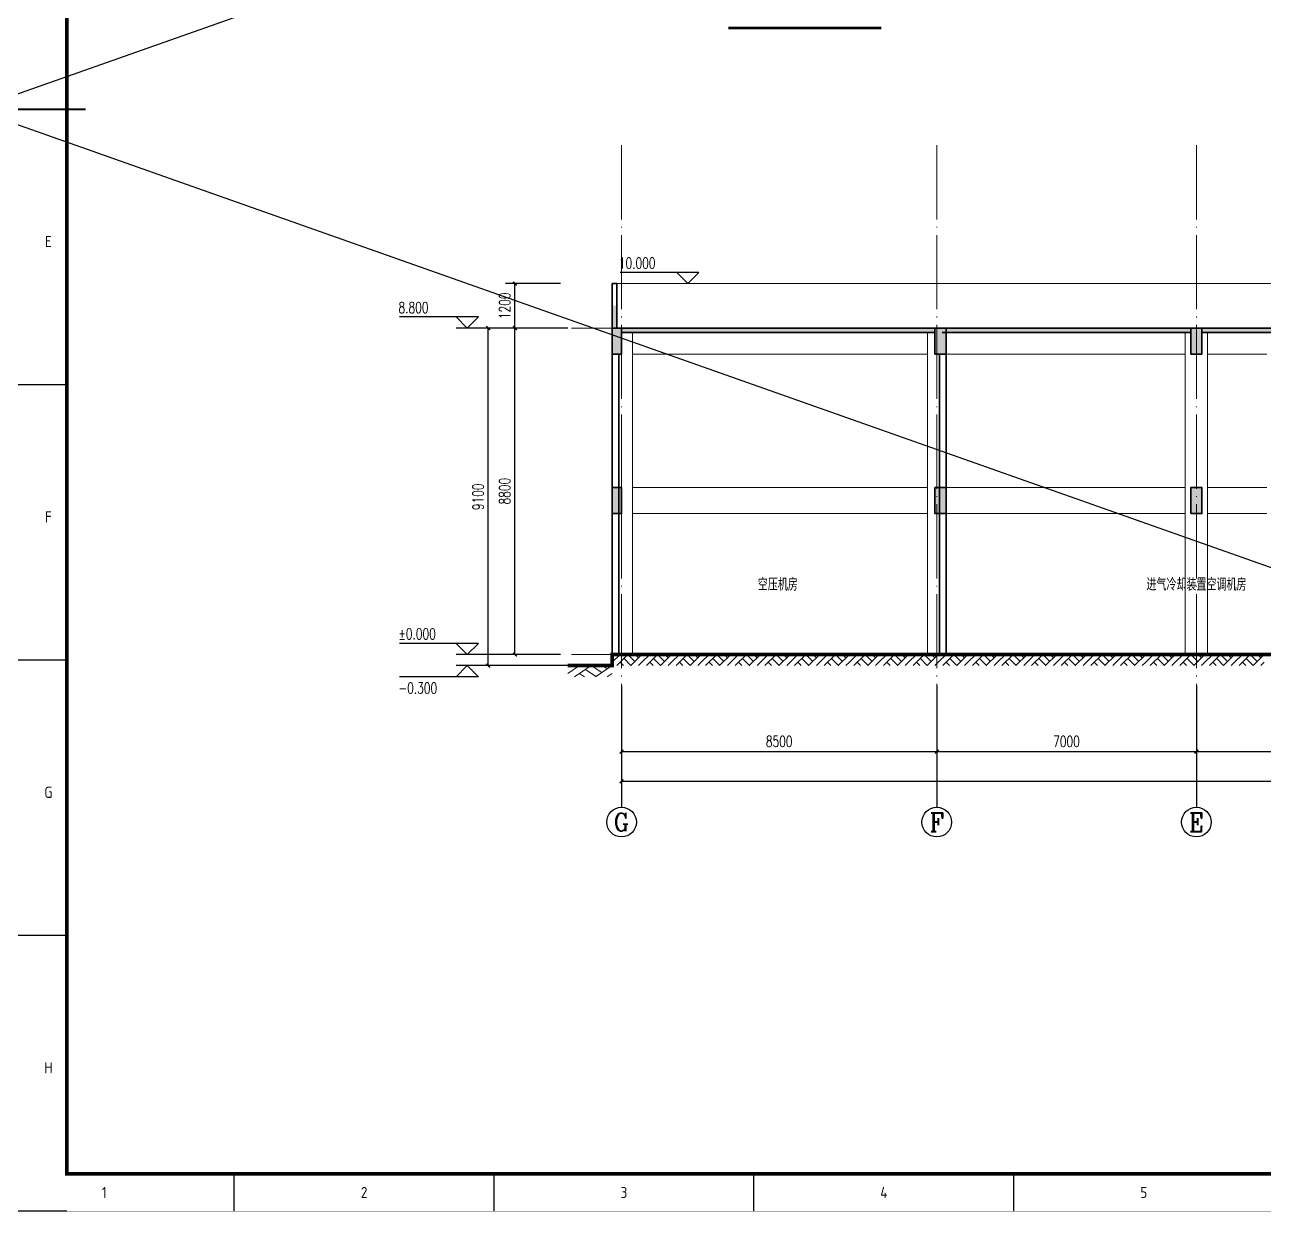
# Model space of a CAD drawing. Extents: x 238398 to 585159, y -66832 to 191977.
# Drawn here: x 450397 to 483820, y -37125 to -5139 of the extents above; entities that cross this region are included whole.
import ezdxf
from ezdxf.enums import TextEntityAlignment as Align

# ---------------------------------------------------------------- set-up
doc = ezdxf.new("R2010")
doc.units = 0
doc.header["$LTSCALE"] = 1000
doc.header["$MEASUREMENT"] = 0
doc.linetypes.add('DOTE', pattern=[2.42, 2, -0.2, 0.02, -0.2])
doc.layers.get('0').update_dxf_attribs({"color": 8})
doc.layers.get('Defpoints').update_dxf_attribs({"color": 8})
for name, color, linetype in [('-人员定位', 6, 'Continuous'), ('AXIS', 8, 'Continuous'), ('AXIS_TEXT', 8, 'Continuous'), ('DIM_ELEV', 8, 'Continuous'), ('DIM_SYMB', 8, 'Continuous'), ('PUB_DIM', 8, 'Continuous')]:
    doc.layers.add(name, color=color, linetype=linetype)
for name, color, linetype, lineweight in [('DOTE', 8, 'DOTE', 13), ('PUB_HATCH', 8, 'Continuous', 5), ('PUB_TEXT', 8, 'Continuous', 20), ('剖面粗线', 8, 'Continuous', 35), ('建筑看线', 8, 'Continuous', 18)]:
    doc.layers.add(name, color=color, linetype=linetype, lineweight=lineweight)
doc.styles.add('_TCH_AXIS', font='complex.shx', dxfattribs={"bigfont": 'gbcbig.shx'})
doc.styles.add('_TCH_DIM', font='SIMPLEX', dxfattribs={"bigfont": 'GBCBIG'})
doc.styles.add('_TCH_DIM_T3', font='SIMPLEX', dxfattribs={"width": 0.705882, "bigfont": 'GBCBIG'})
doc.styles.get("Standard").update_dxf_attribs({"font": 'gbenor.shx', "bigfont": 'gbcbig.shx'})
doc.styles.add('TK', font='GEDITXT.SHX', dxfattribs={"width": 0.85, "height": 3.5, "bigfont": 'hztxt1.shx'})
doc.dimstyles.new('_TCH_ARCH&&100', dxfattribs={"dimtxt": 297.5, "dimasz": 100, "dimexe": 250, "dimexo": 300, "dimgap": 126.25, "dimtad": 1, "dimdec": 0, "dimzin": 0, "dimdsep": 46, "dimtxsty": '_TCH_DIM_T3', "dimblk": 'ARCHTICK', "dimcen": 0.09, "dimazin": 2, "dimtfac": 1, "dimtdec": 0, "dimtix": 1, "dimtmove": 2, "dimatfit": 3, "dimfxl": 0, "dimtolj": 1, "dimtzin": 0, "dimarcsym": 0})

# ---------------------------------------------------------------- blocks, each defined once
blk = doc.blocks.new('GEDI_WK_A1')
at = {"color": 3}
for p, q in [((25, 297), (0, 297)), ((25, 222.75), (0, 222.75)), ((25, 148.5), (0, 148.5)), ((25, 74.25), (0, 74.25)), ((70.08, 0), (70.08, 10)), ((140.17, 0), (140.17, 10)), ((210.25, 0), (210.25, 10)), ((280.33, 0), (280.33, 10)), ((25, 0), (0, 0))]:
    blk.add_line(p, q, dxfattribs=at)
for points, const_width in [([(0, 0), (841, 0), (841, 594), (0, 594)], 0.1), ([(25, 10), (831, 10), (831, 584), (25, 584)], 1)]:
    blk.add_lwpolyline(points, close=True, dxfattribs=dict(at, const_width=const_width))
at = {"color": 3, "const_width": 0.5}
blk.add_lwpolyline([(30, 297), (0, 297)], dxfattribs=at)
at = {"color": 3}
for s, p in [('E', (20, 259.88)), ('F', (20, 185.62)), ('G', (20, 111.38)), ('H', (20, 37.12))]:
    blk.add_text(s, height=3, dxfattribs=at).set_placement(p, align=Align.CENTER)
for s, p in [('1', (35.04, 5)), ('2', (105.12, 5)), ('3', (175.21, 5)), ('4', (245.29, 5)), ('5', (315.38, 5))]:
    blk.add_text(s, height=3, dxfattribs=at).set_placement(p, align=Align.MIDDLE)
blk = doc.blocks.new('CEEC_TK_A1')
blk.add_blockref('GEDI_WK_A1', (0, 0))
at = {"style": 'TK', "width": 0.85}
for tag, height, p in [('PROJECTNAME', 4.75, (776, 44)), ('PHASE', 4, (818, 44)), ('DRAWINGNAME', 4.75, (786, 31))]:
    blk.add_attdef(tag, text='', height=height, dxfattribs=at).set_placement(p, align=Align.MIDDLE_CENTER)
for tag, p, height in [('APPROVE', (663, 32.75), 3.5), ('DESIGN', (708, 32.75), 3.5), ('REVIEW1', (663, 25.75), 3.5), ('DRAW', (708, 25.75), 3.5), ('REVIEW2', (663, 18.75), 3.5), ('PROPORTION', (708, 18.75), 3.5), ('DRAWINGNUMBER', (758, 18.5), 4), ('CHECK', (663, 11.75), 3.5), ('DATE', (708, 11.75), 3.5), ('VERSION', (824, 11.75), 3.5)]:
    blk.add_attdef(tag, p, '', height=height, dxfattribs=at)
blk = doc.blocks.new('_ArchTick')
at = {"color": 0, "linetype": 'ByBlock', "const_width": 0.4}
blk.add_lwpolyline([(-0.5, -0.5), (0.5, 0.5)], dxfattribs=at)
blk = doc.blocks.new('*D477')
at = {"layer": 'AXIS', "color": 0, "lineweight": -2}
for p, q in [((481990, -23249), (481990, -24985)), ((488990, -23249), (488990, -24985)), ((481990, -24735), (488990, -24735))]:
    blk.add_line(p, q, dxfattribs=at)
at = {"layer": 'Defpoints', "color": 0}
for p in [(481990, -22949), (488990, -22949), (488990, -24735)]:
    blk.add_point(p, dxfattribs=at)
at = {"layer": 'AXIS', "color": 0, "lineweight": -2, "xscale": 100, "yscale": 100, "zscale": 100, "rotation": 180}
blk.add_blockref('_ArchTick', (481990, -24735), dxfattribs=at)
at = {"layer": 'AXIS', "color": 0, "lineweight": -2, "xscale": 100, "yscale": 100, "zscale": 100}
blk.add_blockref('_ArchTick', (488990, -24735), dxfattribs=at)
at = {"layer": 'AXIS', "color": 0, "insert": (485490, -24460), "char_height": 297.5, "attachment_point": 5, "style": '_TCH_DIM_T3'}
blk.add_mtext('\\A1;7000', dxfattribs=at)
blk = doc.blocks.new('*D478')
at = {"layer": 'AXIS', "color": 0, "lineweight": -2}
for p, q in [((474990, -23249), (474990, -24985)), ((481990, -23249), (481990, -24985)), ((474990, -24735), (481990, -24735))]:
    blk.add_line(p, q, dxfattribs=at)
at = {"layer": 'Defpoints', "color": 0}
for p in [(474990, -22949), (481990, -22949), (481990, -24735)]:
    blk.add_point(p, dxfattribs=at)
at = {"layer": 'AXIS', "color": 0, "lineweight": -2, "xscale": 100, "yscale": 100, "zscale": 100, "rotation": 180}
blk.add_blockref('_ArchTick', (474990, -24735), dxfattribs=at)
at = {"layer": 'AXIS', "color": 0, "lineweight": -2, "xscale": 100, "yscale": 100, "zscale": 100}
blk.add_blockref('_ArchTick', (481990, -24735), dxfattribs=at)
at = {"layer": 'AXIS', "color": 0, "insert": (478490, -24460), "char_height": 297.5, "attachment_point": 5, "style": '_TCH_DIM_T3'}
blk.add_mtext('\\A1;7000', dxfattribs=at)
blk = doc.blocks.new('*D479')
at = {"layer": 'AXIS', "color": 0, "lineweight": -2}
for p, q in [((466490, -23249), (466490, -24985)), ((474990, -23249), (474990, -24985)), ((466490, -24735), (474990, -24735))]:
    blk.add_line(p, q, dxfattribs=at)
at = {"layer": 'Defpoints', "color": 0}
for p in [(466490, -22949), (474990, -22949), (474990, -24735)]:
    blk.add_point(p, dxfattribs=at)
at = {"layer": 'AXIS', "color": 0, "lineweight": -2, "xscale": 100, "yscale": 100, "zscale": 100, "rotation": 180}
blk.add_blockref('_ArchTick', (466490, -24735), dxfattribs=at)
at = {"layer": 'AXIS', "color": 0, "lineweight": -2, "xscale": 100, "yscale": 100, "zscale": 100}
blk.add_blockref('_ArchTick', (474990, -24735), dxfattribs=at)
at = {"layer": 'AXIS', "color": 0, "insert": (470740, -24460), "char_height": 297.5, "attachment_point": 5, "style": '_TCH_DIM_T3'}
blk.add_mtext('\\A1;8500', dxfattribs=at)
blk = doc.blocks.new('*D481')
at = {"layer": 'AXIS', "color": 0, "lineweight": -2}
for p, q in [((466490, -23249), (466490, -25785)), ((509990, -23249), (509990, -25785)), ((466490, -25535), (509990, -25535))]:
    blk.add_line(p, q, dxfattribs=at)
at = {"layer": 'Defpoints', "color": 0}
for p in [(466490, -22949), (509990, -22949), (509990, -25535)]:
    blk.add_point(p, dxfattribs=at)
at = {"layer": 'AXIS', "color": 0, "lineweight": -2, "xscale": 100, "yscale": 100, "zscale": 100, "rotation": 180}
blk.add_blockref('_ArchTick', (466490, -25535), dxfattribs=at)
at = {"layer": 'AXIS', "color": 0, "lineweight": -2, "xscale": 100, "yscale": 100, "zscale": 100}
blk.add_blockref('_ArchTick', (509990, -25535), dxfattribs=at)
at = {"layer": 'AXIS', "color": 0, "insert": (488240, -25260), "char_height": 297.5, "attachment_point": 5, "style": '_TCH_DIM_T3'}
blk.add_mtext('\\A1;43500', dxfattribs=at)
blk = doc.blocks.new('*D482')
at = {"layer": 'Defpoints', "color": 0}
for p in [(463613, -13316), (465141, -13316), (465141, -22116)]:
    blk.add_point(p, dxfattribs=at)
at = {"layer": 'PUB_DIM', "color": 0, "lineweight": -2}
for p, q in [((464841, -13316), (463363, -13316)), ((463613, -22116), (463613, -13316)), ((464841, -22116), (463363, -22116))]:
    blk.add_line(p, q, dxfattribs=at)
at = {"layer": 'PUB_DIM', "color": 0, "lineweight": -2, "xscale": 100, "yscale": 100, "zscale": 100}
for p, rotation in [((463613, -13316), 90), ((463613, -22116), 270)]:
    blk.add_blockref('_ArchTick', p, dxfattribs=dict(at, rotation=rotation))
at = {"layer": 'PUB_DIM', "color": 0, "insert": (463338, -17716), "char_height": 297.5, "attachment_point": 5, "rotation": 90, "style": '_TCH_DIM_T3'}
blk.add_mtext('\\A1;8800', dxfattribs=at)
blk = doc.blocks.new('*D483')
at = {"layer": 'Defpoints', "color": 0}
for p in [(463613, -12116), (465141, -12116), (465141, -13316)]:
    blk.add_point(p, dxfattribs=at)
at = {"layer": 'PUB_DIM', "color": 0, "lineweight": -2}
for p, q in [((464841, -12116), (463363, -12116)), ((463613, -13316), (463613, -12116)), ((464841, -13316), (463363, -13316))]:
    blk.add_line(p, q, dxfattribs=at)
at = {"layer": 'PUB_DIM', "color": 0, "lineweight": -2, "xscale": 100, "yscale": 100, "zscale": 100}
for p, rotation in [((463613, -12116), 90), ((463613, -13316), 270)]:
    blk.add_blockref('_ArchTick', p, dxfattribs=dict(at, rotation=rotation))
at = {"layer": 'PUB_DIM', "color": 0, "insert": (463338, -12716), "char_height": 297.5, "attachment_point": 5, "rotation": 90, "style": '_TCH_DIM_T3'}
blk.add_mtext('\\A1;1200', dxfattribs=at)
blk = doc.blocks.new('*D484')
at = {"layer": 'AXIS', "color": 0, "lineweight": -2}
for p, q in [((465039, -13316), (462644, -13316)), ((462894, -22416), (462894, -13316)), ((465039, -22416), (462644, -22416))]:
    blk.add_line(p, q, dxfattribs=at)
at = {"layer": 'Defpoints', "color": 0}
for p in [(462894, -13316), (465339, -13316), (465339, -22416)]:
    blk.add_point(p, dxfattribs=at)
at = {"layer": 'AXIS', "color": 0, "lineweight": -2, "xscale": 100, "yscale": 100, "zscale": 100}
for p, rotation in [((462894, -13316), 90), ((462894, -22416), 270)]:
    blk.add_blockref('_ArchTick', p, dxfattribs=dict(at, rotation=rotation))
at = {"layer": 'AXIS', "color": 0, "insert": (462619, -17866), "char_height": 297.5, "attachment_point": 5, "rotation": 90, "style": '_TCH_DIM_T3'}
blk.add_mtext('\\A1;9100', dxfattribs=at)
blk = doc.blocks.new('$LinePat$素土夯实')
at = {"color": 0}
for p, q in [((0, -210), (210, 0)), ((120, -300), (420, 0)), ((420, 0), (608, -188)), ((495, -300), (795, 0)), ((615, 0), (705, -90)), ((210, -210), (300, -300)), ((315, -105), (502, -293)), ((705, -300), (795, -210))]:
    blk.add_line(p, q, dxfattribs=at)

msp = doc.modelspace()

# ---------------------------------------------------------------- hatches: boundary and pattern name
at = {"layer": 'PUB_HATCH'}
h = msp.add_hatch(color=256, dxfattribs=at)
h.dxf.hatch_style = 1
h.paths.add_polyline_path([(466359.5, -12715.8), (466239.5, -12715.8), (466239.5, -13315.8), (466359.5, -13315.8)])
h = msp.add_hatch(color=256, dxfattribs=at)
h.dxf.hatch_style = 1
h.paths.add_polyline_path([(466489.5, -13315.8), (466239.5, -13315.8), (466239.5, -14015.8), (466489.5, -14015.8)])
h = msp.add_hatch(color=256, dxfattribs=at)
h.dxf.hatch_style = 1
h.paths.add_polyline_path([(474939.5, -13435.8), (474939.5, -13315.8), (466489.5, -13315.8), (466489.5, -13435.8)])
h = msp.add_hatch(color=256, dxfattribs=at)
h.dxf.hatch_style = 1
h.paths.add_polyline_path([(475239.5, -13315.8), (474939.5, -13315.8), (474939.5, -14015.8), (475239.5, -14015.8)])
h = msp.add_hatch(color=256, dxfattribs=at)
h.dxf.hatch_style = 1
h.paths.add_polyline_path([(475239.5, -13315.8), (475239.5, -13435.8), (481839.5, -13435.8), (481839.5, -13315.8)])
h = msp.add_hatch(color=256, dxfattribs=at)
h.dxf.hatch_style = 1
h.paths.add_polyline_path([(482139.5, -13315.8), (481839.5, -13315.8), (481839.5, -14015.8), (482139.5, -14015.8)])
h = msp.add_hatch(color=256, dxfattribs=at)
h.dxf.hatch_style = 1
h.paths.add_polyline_path([(482139.5, -13315.8), (482139.5, -13435.8), (488689.5, -13435.8), (488689.5, -13315.8)])
h = msp.add_hatch(color=256, dxfattribs=at)
h.dxf.hatch_style = 1
h.paths.add_polyline_path([(466489.5, -17615.8), (466239.5, -17615.8), (466239.5, -18315.8), (466489.5, -18315.8)])
h = msp.add_hatch(color=256, dxfattribs=at)
h.dxf.hatch_style = 1
h.paths.add_polyline_path([(475239.5, -17615.8), (474939.5, -17615.8), (474939.5, -18315.8), (475239.5, -18315.8)])
h = msp.add_hatch(color=256, dxfattribs=at)
h.dxf.hatch_style = 1
h.paths.add_polyline_path([(482139.5, -17615.8), (481839.5, -17615.8), (481839.5, -18315.8), (482139.5, -18315.8)])

# ---------------------------------------------------------------- linework, layer by layer
at = {"layer": '-人员定位'}
for p, q in [((364934.5, 22280.2), (533134.5, -37119.8)), ((533134.5, 22280.2), (364934.5, -37119.8))]:
    msp.add_line(p, q, dxfattribs=at)
at = {"layer": 'AXIS'}
for p, q in [((466489.5, -22949.2), (466489.5, -26235.3)), ((474989.5, -22949.2), (474989.5, -26235.3)), ((481989.5, -22949.2), (481989.5, -26235.3))]:
    msp.add_line(p, q, dxfattribs=at)
for centre in [(466489.5, -26635.3), (474989.5, -26635.3), (481989.5, -26635.3)]:
    msp.add_circle(centre, 400, dxfattribs=at)
at = {"layer": 'DIM_ELEV'}
for p, q in [((468576.3, -11815.8), (466448.1, -11815.8)), ((468276.3, -12115.8), (467976.3, -11815.8)), ((468276.3, -12115.8), (468576.3, -11815.8)), ((462628.3, -13015.8), (460500.1, -13015.8)), ((462328.3, -13315.8), (462028.3, -13015.8)), ((462328.3, -13315.8), (462628.3, -13015.8)), ((463613.2, -13315.8), (462028.3, -13315.8)), ((462628.3, -21815.8), (460500.1, -21815.8)), ((462328.3, -22115.8), (462028.3, -21815.8)), ((462328.3, -22115.8), (462628.3, -21815.8)), ((463613.2, -22115.8), (462028.3, -22115.8)), ((462628.3, -22715.8), (460500.1, -22715.8)), ((462328.3, -22415.8), (462028.3, -22715.8)), ((463613.2, -22415.8), (462028.3, -22415.8)), ((462328.3, -22415.8), (462628.3, -22715.8))]:
    msp.add_line(p, q, dxfattribs=at)
at = {"layer": 'DIM_SYMB', "const_width": 70}
msp.add_lwpolyline([(469370.4, -5226.8), (473499.1, -5226.8)], dxfattribs=at)
at = {"layer": 'DOTE'}
for p, q in [((466489.5, -8386.6), (466489.5, -22949.2)), ((474989.5, -8386.6), (474989.5, -22949.2)), ((481989.5, -8386.6), (481989.5, -22949.2)), ((465141.4, -13315.8), (488989.5, -13315.8)), ((465141.4, -22115.8), (517404.2, -22115.8))]:
    msp.add_line(p, q, dxfattribs=at)
at = {"layer": 'PUB_HATCH'}
for p, q in [((466359.5, -12115.8), (488689.5, -12115.8)), ((466780.4, -14015.8), (474739.5, -14015.8)), ((475239.5, -14015.8), (481689.5, -14015.8)), ((482289.5, -14015.8), (483889.5, -14015.8)), ((466780.4, -17615.8), (474739.5, -17615.8)), ((475239.5, -17615.8), (481689.5, -17615.8)), ((482289.5, -17615.8), (483889.5, -17615.8)), ((466780.4, -18315.8), (474739.5, -18315.8)), ((475239.5, -18315.8), (481689.5, -18315.8)), ((482289.5, -18315.8), (483889.5, -18315.8))]:
    msp.add_line(p, q, dxfattribs=at)
at = {"layer": '剖面粗线'}
for p, q in [((466239.5, -13315.8), (466239.5, -12115.8)), ((466239.5, -12115.8), (466359.5, -12115.8)), ((466359.5, -12115.8), (466359.5, -13315.8)), ((466239.5, -22415.8), (466239.5, -13315.8)), ((466239.5, -13315.8), (488689.5, -13315.8)), ((466419.5, -22115.8), (466419.5, -14015.8)), ((475059.5, -22115.8), (475059.5, -14015.8)), ((475239.5, -22115.8), (475239.5, -14015.8)), ((466419.5, -22115.8), (510009.5, -22115.8))]:
    msp.add_line(p, q, dxfattribs=at)
for points in [[(466239.5, -13315.8), (488689.5, -13315.8)], [(466489.5, -13435.8), (474939.5, -13435.8)], [(475139.5, -13435.8), (481839.5, -13435.8)], [(482139.5, -13435.8), (488689.5, -13435.8)]]:
    msp.add_lwpolyline(points, dxfattribs=at)
for points in [[(466239.5, -14015.8), (466489.5, -14015.8), (466489.5, -13315.8), (466239.5, -13315.8)], [(474939.5, -14015.8), (475239.5, -14015.8), (475239.5, -13315.8), (474939.5, -13315.8)], [(481839.5, -14015.8), (482139.5, -14015.8), (482139.5, -13315.8), (481839.5, -13315.8)], [(466239.5, -18315.8), (466489.5, -18315.8), (466489.5, -17615.8), (466239.5, -17615.8)], [(474939.5, -18315.8), (475239.5, -18315.8), (475239.5, -17615.8), (474939.5, -17615.8)], [(481839.5, -18315.8), (482139.5, -18315.8), (482139.5, -17615.8), (481839.5, -17615.8)]]:
    msp.add_lwpolyline(points, close=True, dxfattribs=at)
at = {"layer": '剖面粗线', "const_width": 100}
msp.add_lwpolyline([(465038.7, -22415.8), (466239.5, -22415.8), (466239.5, -22115.8), (510189.5, -22115.8), (510189.5, -22415.8), (516789.8, -22415.8)], dxfattribs=at)
at = {"layer": '建筑看线'}
for p, q in [((466780.4, -13435.8), (466780.4, -22115.8)), ((474739.5, -13435.8), (474739.5, -22115.8)), ((475239.5, -13435.8), (475239.5, -22115.8)), ((481689.5, -13435.8), (481689.5, -22115.8)), ((482289.5, -13435.8), (482289.5, -22115.8))]:
    msp.add_line(p, q, dxfattribs=at)

# ---------------------------------------------------------------- block references
at = {"xscale": 100, "yscale": 100, "zscale": 100}
msp.add_blockref('CEEC_TK_A1', (449034.5, -37119.8), dxfattribs=at)
at = {"layer": 'PUB_HATCH', "xscale": 1.005145797597584}
for p in [(466239.5, -22115.8), (467038.6, -22115.8), (467837.7, -22115.8), (468636.8, -22115.8), (469435.9, -22115.8), (470235, -22115.8), (471034.1, -22115.8), (471833.2, -22115.8), (472632.2, -22115.8), (473431.3, -22115.8), (474230.4, -22115.8), (475029.5, -22115.8), (475828.6, -22115.8), (476627.7, -22115.8), (477426.8, -22115.8), (478225.9, -22115.8), (479025, -22115.8), (479824.1, -22115.8), (480623.2, -22115.8), (481422.2, -22115.8), (482221.3, -22115.8), (483020.4, -22115.8)]:
    msp.add_blockref('$LinePat$素土夯实', p, dxfattribs=at)
at = {"layer": 'PUB_HATCH', "xscale": 1.5104190892123, "rotation": 359.9999999999833}
msp.add_blockref('$LinePat$素土夯实', (465038.7, -22415.8), dxfattribs=at)

# ---------------------------------------------------------------- texts
at = {"layer": 'AXIS_TEXT', "style": '_TCH_AXIS'}
for s, height, p, p2 in [('G', 485.9, (466281.3, -26878.3), (466697.8, -26878.3)), ('F', 509.1, (474795.6, -26889.9), (475183.4, -26889.9)), ('E', 509.1, (481795.6, -26889.9), (482183.4, -26889.9))]:
    msp.add_text(s, height=height, dxfattribs=at).set_placement(p, p2, align=Align.FIT)
at = {"layer": 'PUB_TEXT', "style": '_TCH_DIM', "width": 0.705882}
for s, p in [('10.000', (466418.1, -11710.8)), ('8.800', (460470.1, -12910.8)), ('%%P0.000', (460470.1, -21710.8)), ('-0.300', (460470.1, -23170.8))]:
    msp.add_text(s, height=297.5, dxfattribs=at).set_placement(p)
at = {"layer": 'PUB_TEXT'}
for s, p in [('空压机房', (470163.6, -20395.4)), ('进气冷却装置空调机房', (480642.4, -20395.4))]:
    msp.add_text(s, height=337.59, dxfattribs=at).set_placement(p)

# ---------------------------------------------------------------- dimensions: what is measured, and where the dimension line sits
at = {"layer": 'AXIS'}
for p1, p2, distance, picture, middle in [((465338.7, -22415.8), (465338.7, -13315.8), 2444.7, '*D484', (462619, -17865.8)), ((466489.5, -22949.2), (474989.5, -22949.2), -1786.2, '*D479', (470739.5, -24460.3)), ((466489.5, -22949.2), (509989.5, -22949.2), -2586.2, '*D481', (488239.5, -25260.3)), ((474989.5, -22949.2), (481989.5, -22949.2), -1786.2, '*D478', (478489.5, -24460.3)), ((481989.5, -22949.2), (488989.5, -22949.2), -1786.2, '*D477', (485489.5, -24460.3))]:
    dim = msp.add_aligned_dim(p1=p1, p2=p2, distance=distance, dimstyle='_TCH_ARCH&&100', dxfattribs=at)
    dim.commit()
    dim.dimension.update_dxf_attribs({"geometry": picture, "text_midpoint": middle})
at = {"layer": 'PUB_DIM'}
for p1, p2, picture, middle in [((465141.4, -13315.8), (465141.4, -12115.8), '*D483', (463338.2, -12715.8)), ((465141.4, -22115.8), (465141.4, -13315.8), '*D482', (463338.2, -17715.8))]:
    dim = msp.add_aligned_dim(p1=p1, p2=p2, distance=1528.2, dimstyle='_TCH_ARCH&&100', dxfattribs=at)
    dim.commit()
    dim.dimension.update_dxf_attribs({"geometry": picture, "text_midpoint": middle})

doc.saveas('drawing.dxf')
